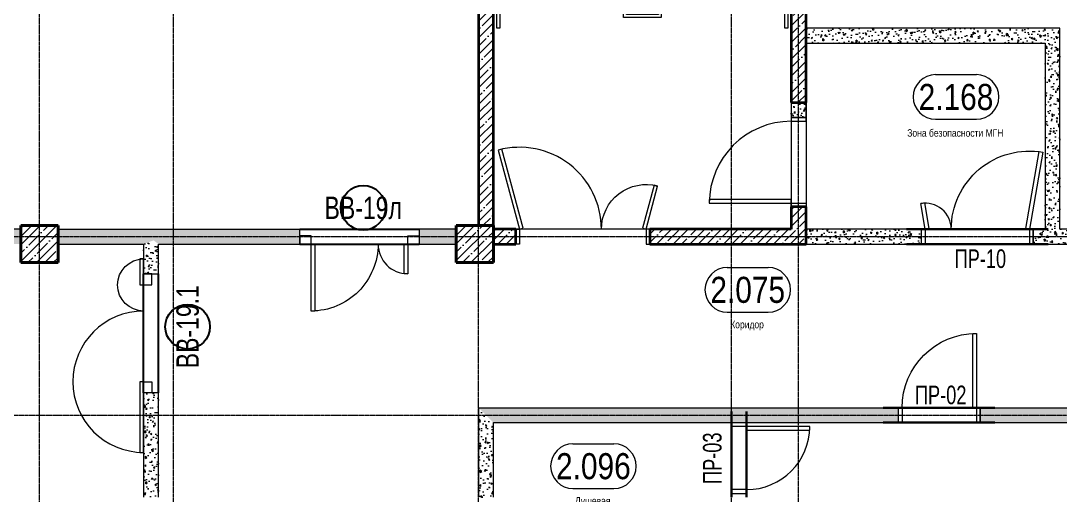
# Model space of a CAD drawing. Header units: millimetres. Extents: x -231292 to 573618, y -153144 to 564035.
# Drawn here: x 26933 to 40897, y 100655 to 107030 of the extents above; entities that cross this region are included whole.
import ezdxf
from ezdxf.enums import TextEntityAlignment as Align

# ---------------------------------------------------------------- set-up
doc = ezdxf.new("R2010")
doc.units = ezdxf.units.MM
doc.linetypes.add('CENTER2', pattern=[28.575, 19.05, -3.175, 3.175, -3.175])
doc.linetypes.add('HIDDEN2', pattern=[4.7625, 3.175, -1.5875])
doc.layers.get('0').update_dxf_attribs({"color": 250})
doc.layers.get('Defpoints').update_dxf_attribs({"color": 250})
for name, color, linetype, lineweight in [('A-Wall-Open', 250, 'Continuous', 5), ('АР_Area', 250, 'Continuous', 5), ('АР_Витраж марка', 250, 'Continuous', 9), ('АР_Двери', 250, 'Continuous', 9), ('АР_Двери_витраж', 250, 'Continuous', 9), ('АР_Колонны', 250, 'Continuous', 35), ('АР_Стены ЖБ', 250, 'Continuous', 35), ('АР_Стены ПЕНОблок', 250, 'Continuous', 20), ('АР_Ф_ЛК', 250, 'Continuous', 5), ('АР_Штриховка', 250, 'Continuous', 0), ('РД_Оси_100', 250, 'Continuous', 0), ('РД_проем_инж перемыч_фахверк', 250, 'Continuous', 18)]:
    doc.layers.add(name, color=color, linetype=linetype, lineweight=lineweight)
for name, color, linetype, lineweight, plot in [('АР_Делит', 250, 'Continuous', 0, False), ('РД_Проем', 250, 'Continuous', 0, False), ('РД_проем_инж перемыч_подсчет', 250, 'Continuous', 30, False)]:
    doc.layers.add(name, color=color, linetype=linetype, lineweight=lineweight, plot=plot)
doc.layers.add('РД_Витраж_вн', color=250, linetype='Continuous')
doc.layers.add('РД_Перемычка инж проемов', color=250, linetype='Continuous')
doc.styles.add('Arial0', font='arial.ttf')
doc.styles.add('Arial_09', font='ARIALN.TTF', dxfattribs={"width": 0.9})
doc.styles.add('style1', font='ARIALN.TTF')
doc.styles.add('ккк', font='isocpeur.ttf', dxfattribs={"width": 0.85, "oblique": 15})
pattern_1 = [(45, (8883.4, 13229.69), (-112.2532, 112.2532), []), (45, (8995.66, 13229.69), (-112.2532, 112.2532), [198.4375, -39.6875, 0, -39.6875])]

# ---------------------------------------------------------------- blocks, each defined once
blk = doc.blocks.new('СОШ_2200_АР_ОСИ_М100_28.05.24')
at = {"layer": 'РД_Оси_100', "linetype": 'CENTER2'}
for p, q in [((20100, -6155), (20100, 139938.679)), ((27600, -6155), (27600, 139938.679)), ((-5954.958, 90900), (119910, 90900)), ((-5954.958, 88500), (119910, 88500))]:
    blk.add_line(p, q, dxfattribs=at)
at = {"layer": 'РД_Оси_100', "color": 1, "linetype": 'CENTER2'}
blk.add_line((24200, -6155), (24200, 139938.679), dxfattribs=at)
at = {"layer": 'РД_Оси_100', "linetype": 'CENTER2'}
for points in [[(18300, -6196.31), (18300, 139538.679), (18450, 139938.679)], [(28500, -6155), (28500, 139938.679)]]:
    blk.add_lwpolyline(points, dxfattribs=at)
blk = doc.blocks.new('ЛК_4000х9400')
for points in [[(6500, 3915), (2300, 3915), (2300, 3955), (6800, 3955), (6800, 3915), (6500, 3915)], [(4129, 45), (2300, 45), (2300, 85), (4146, 85)], [(4601, 85), (6800, 85), (6800, 45), (4583, 45)]]:
    blk.add_lwpolyline(points)
at = {"layer": 'АР_Делит'}
blk.add_lwpolyline([(-400, 4000), (9000, 4000), (9000, 0), (-400, 0)], close=True, dxfattribs=at)
at = {"layer": 'АР_Ф_ЛК'}
for p, q in [((2600, 4000), (2600, 3955)), ((2600, 3915), (2600, 2255)), ((2900, 4000), (2900, 3955)), ((2900, 3915), (2900, 2255)), ((3200, 4000), (3200, 3955)), ((3200, 3915), (3200, 2255)), ((3500, 4000), (3500, 3955)), ((3500, 3915), (3500, 2255)), ((3800, 4000), (3800, 3955)), ((3800, 3915), (3800, 2255)), ((4100, 4000), (4100, 3955)), ((4100, 3915), (4100, 2255)), ((4400, 4000), (4400, 3955)), ((4400, 3915), (4400, 2255)), ((4700, 4000), (4700, 3955)), ((4700, 3915), (4700, 2255)), ((5000, 4000), (5000, 3955)), ((5000, 3915), (5000, 2255)), ((5300, 4000), (5300, 3955)), ((5300, 3915), (5300, 2255)), ((5600, 4000), (5600, 3955)), ((5600, 3915), (5600, 2255)), ((5900, 4000), (5900, 3955)), ((5900, 3915), (5900, 2255)), ((6200, 4000), (6200, 3955)), ((6200, 3915), (6200, 2255)), ((6500, 4000), (6500, 3955)), ((6500, 3915), (6500, 2255)), ((2600, 2215), (2600, 2190)), ((2600, 2150), (2600, 1850)), ((2900, 2215), (2900, 2190)), ((3200, 2215), (3200, 2190)), ((3500, 2215), (3500, 2190)), ((3800, 2215), (3800, 2190)), ((4100, 2215), (4100, 2190)), ((4400, 2215), (4400, 2190)), ((4700, 2215), (4700, 2190)), ((5000, 2215), (5000, 2190)), ((5300, 2215), (5300, 2190)), ((5600, 2215), (5600, 2190)), ((5900, 2215), (5900, 2190)), ((6200, 2215), (6200, 2190)), ((6500, 2215), (6500, 2190)), ((6500, 2150), (6500, 1850)), ((2600, 1810), (2600, 1785)), ((2600, 1745), (2600, 85)), ((2900, 1810), (2900, 1785)), ((2900, 1745), (2900, 85)), ((3200, 1810), (3200, 1785)), ((3200, 1745), (3200, 85)), ((3500, 1810), (3500, 1785)), ((3500, 1745), (3500, 85)), ((3800, 1810), (3800, 1785)), ((3800, 1745), (3800, 85)), ((4100, 1810), (4100, 1785)), ((4100, 1745), (4100, 85)), ((4400, 1810), (4400, 1785)), ((4400, 1745), (4400, 661)), ((4700, 1810), (4700, 1785)), ((4700, 1745), (4700, 1341)), ((5600, 1810), (5600, 1785)), ((5600, 1745), (5600, 85)), ((5900, 1810), (5900, 1785)), ((5900, 1745), (5900, 85)), ((6200, 1810), (6200, 1785)), ((6200, 1745), (6200, 85)), ((6500, 1810), (6500, 1785)), ((6500, 1745), (6500, 85)), ((5300, 1671), (5300, 85)), ((5000, 912), (5000, 85)), ((4700, 309), (4700, 85)), ((2600, 45), (2600, 0)), ((2900, 45), (2900, 0)), ((3200, 45), (3200, 0)), ((3500, 45), (3500, 0)), ((3800, 45), (3800, 0)), ((4100, 45), (4100, 0)), ((4700, 45), (4700, 0)), ((5000, 45), (5000, 0)), ((5300, 45), (5300, 0)), ((5600, 45), (5600, 0)), ((5900, 45), (5900, 0)), ((6200, 45), (6200, 0)), ((6500, 45), (6500, 0))]:
    blk.add_line(p, q, dxfattribs=at)
for points in [[(6500, 3085, 0, 150, 0), (6034, 3085, 0, 0, 0), (2600, 3085, 0, 0, 0)], [(2600, 915, 0, 150, 0), (3066, 915, 0, 0, 0), (4400, 915, 0, 0, 0)], [(5122, 915, 0, 150, 0), (5588, 915, 0, 0, 0), (6500, 915, 0, 0, 0)]]:
    blk.add_lwpolyline(points, format="xyseb", dxfattribs=at)
for points in [[(4878, 1745), (2445, 1745), (2445, 2255), (6655, 2255), (6655, 1745), (5333, 1745)], [(4896, 1785), (2485, 1785), (2485, 2215), (6615, 2215), (6615, 1785), (5350, 1785)], [(4907, 1810), (2510, 1810), (2510, 2190), (6590, 2190), (6590, 1810), (5361, 1810)]]:
    blk.add_lwpolyline(points, dxfattribs=at)
for points in [[(2550, 2150), (6550, 2150), (6550, 1850), (2550, 1850)], [(2600, 2150), (6500, 2150), (6500, 1850), (2600, 1850)]]:
    blk.add_lwpolyline(points, close=True, dxfattribs=at)
at = {"layer": 'АР_Ф_ЛК', "lineweight": 0}
for points in [[(4924, 1850), (4567, 1039), (4659, 862), (4373, 988), (4466, 811), (4109, 0)], [(5379, 1850), (5022, 1039), (5114, 862), (4828, 988), (4921, 811), (4564, 0)]]:
    blk.add_lwpolyline(points, dxfattribs=at)
blk = doc.blocks.new('MOK-МаркаПом_овал_ареал')
for p, q in [((-2.75, 3), (2.75, 3)), ((-2.75, -3), (2.75, -3))]:
    blk.add_line(p, q)
for centre, radius, start, end in [((-2.75, 0), 3, 90, 270), ((2.75, 0), 3, 270, 90), ((-3.75, 0), 3.5, 0, 0.001)]:
    blk.add_arc(centre, radius, start, end)
at = {"color": 0, "style": 'style1'}
blk.add_attdef('АР-ПОМЕЩЕНИЕ:НОМЕР', text='', height=3.5, dxfattribs=at).set_placement((0, 0), align=Align.MIDDLE)
at = {"layer": 'Defpoints', "color": 2, "style": 'style1'}
blk.add_attdef('АР-ПОМЕЩЕНИЕ:НАИМЕНОВАНИЕ', text='', height=1, dxfattribs=at).set_placement((-0.09, -4.81), align=Align.MIDDLE)
blk = doc.blocks.new('МаркаВитража1')
at = {"layer": 'Defpoints'}
blk.add_circle((0, 0), 3, dxfattribs=at)
at = {"color": 0, "linetype": 'ByBlock', "lineweight": -2, "style": 'Arial_09', "width": 0.9}
blk.add_attdef('АР-ОКНО:НАИМЕНОВАНИЕ', text='', height=3, dxfattribs=at).set_placement((0, 0), align=Align.MIDDLE)
blk = doc.blocks.new('MOK-МаркаПеремычки')
at = {"color": 0, "style": 'ккк', "oblique": 15, "width": 0.85}
blk.add_attdef('АР-ПРОЕМ:ПЕРЕМЫЧКА', text='', height=2.5, dxfattribs=at).set_placement((0, 0), align=Align.MIDDLE)

msp = doc.modelspace()

# ---------------------------------------------------------------- hatches: boundary and pattern name
at = {"layer": 'АР_Штриховка', "linetype": 'Continuous', "lineweight": 5}
h = msp.add_hatch(dxfattribs=at)
h.set_pattern_fill('ANSI35', color=256, scale=25, angle=-360, style=0)
h.set_pattern_definition([(45, (8883.4, 13229.69), (-112.2532, 112.2532), []), (45, (8995.66, 13229.69), (-112.2532, 112.2532), [198.4375, -39.6875, 0, -39.6875])])
h.paths.add_polyline_path([(37483.403, 113829.686), (37283.403, 113629.686), (37283.403, 105929.686), (37483.403, 105929.686)], flags=0)
h.paths.add_polyline_path([(37483.403, 104529.686), (37283.403, 104529.686), (37283.403, 104229.686), (37483.403, 104029.686)], flags=0)
h = msp.add_hatch(dxfattribs=at)
h.set_pattern_fill('ANSI35', color=256, scale=25, style=0)
h.set_pattern_definition([(45, (8883.4, 13229.69), (-112.2532, 112.2532), []), (45, (8995.66, 13229.69), (-112.2532, 112.2532), [198.4375, -39.6875, 0, -39.6875])])
h.paths.add_polyline_path([(33083.403, 104279.686), (33283.403, 104279.686), (33283.403, 113329.686), (33083.403, 113329.686)], flags=0)
at = {"layer": 'АР_Штриховка', "linetype": 'Continuous', "lineweight": 0}
h = msp.add_hatch(dxfattribs=at)
h.set_pattern_fill('AR-CONC', color=256, angle=45, style=0)
h.set_pattern_definition([(95, (8883.4, 13229.69), (140.09465, 117.55338), [19.05, -209.55]), (40, (8883.4, 13229.69), (-160.01845, 110.17673), [15.24, -167.6406]), (145.45144, (8895.08, 13239.48), (-19.9238, 227.7301), [16.19, -178.09024]), (91.1842, (8847.48, 13265.6), (221.41024, 161.9534), [28.575, -314.325]), (141.63556, (8865.93, 13279.1), (-7.0866, 342.82676), [24.285, -267.1356]), (36.18415, (8847.48, 13265.6), (-7.0866, 342.8268), [22.86, -251.4597]), (66, (8874.42, 13274.59), (179.51998, 34.89515), [19.05, -209.55]), (11, (8874.42, 13274.59), (-86.53993, 173.9412), [15.24, -167.64]), (116.45145, (8889.38, 13277.5), (92.98005, 208.83634), [16.19, -178.08994]), (82.5, (8883.4, 13229.686), (-57.60547, 61.973414), [0, -165.608, 0, -170.18, 0, -168.275]), (52.5, (8883.4, 13229.69), (-23.58973, 118.087), [0, -97.028, 0, -161.798, 0, -64.135]), (12.5, (8843.35, 13189.634), (99.927863, 91.826196), [0, -63.5, 0, -198.12, 0, -262.89]), (2.5, (8825.39, 13171.67), (86.7639, 122.7224), [0, -82.55, 0, -131.572, 0, -186.69])])
h.paths.add_polyline_path([(40693.533, 106729.686), (40893.533, 106929.686), (37483.403, 106929.686), (37483.403, 106729.686)], flags=0)
h = msp.add_hatch(dxfattribs=at)
h.set_pattern_fill('AR-CONC', color=256, angle=45, style=0)
h.set_pattern_definition([(95, (8883.4, 13229.69), (140.09465, 117.55338), [19.05, -209.55]), (40, (8883.4, 13229.69), (-160.01845, 110.17673), [15.24, -167.6406]), (145.45144, (8895.08, 13239.48), (-19.9238, 227.7301), [16.19, -178.09024]), (91.1842, (8847.48, 13265.6), (221.41024, 161.9534), [28.575, -314.325]), (141.63556, (8865.93, 13279.1), (-7.0866, 342.82676), [24.285, -267.1356]), (36.18415, (8847.48, 13265.6), (-7.0866, 342.8268), [22.86, -251.4597]), (66, (8874.42, 13274.59), (179.51998, 34.89515), [19.05, -209.55]), (11, (8874.42, 13274.59), (-86.53993, 173.9412), [15.24, -167.64]), (116.45145, (8889.38, 13277.5), (92.98005, 208.83634), [16.19, -178.08994]), (82.5, (8883.4, 13229.686), (-57.60547, 61.973414), [0, -165.608, 0, -170.18, 0, -168.275]), (52.5, (8883.4, 13229.69), (-23.58973, 118.087), [0, -97.028, 0, -161.798, 0, -64.135]), (12.5, (8843.35, 13189.634), (99.927863, 91.826196), [0, -63.5, 0, -198.12, 0, -262.89]), (2.5, (8825.39, 13171.67), (86.7639, 122.7224), [0, -82.55, 0, -131.572, 0, -186.69])])
h.paths.add_polyline_path([(40693.533, 104229.686), (40826.866, 104179.686), (40893.533, 104229.686), (40893.533, 106929.686), (40693.533, 106729.686)], flags=0)
h = msp.add_hatch(dxfattribs=at)
h.set_pattern_fill('AR-CONC', color=256, angle=45, style=0)
h.set_pattern_definition([(95, (8883.4, 13229.69), (140.09465, 117.55338), [19.05, -209.55]), (40, (8883.4, 13229.69), (-160.01845, 110.17673), [15.24, -167.6406]), (145.45144, (8895.08, 13239.48), (-19.9238, 227.7301), [16.19, -178.09024]), (91.1842, (8847.48, 13265.6), (221.41024, 161.9534), [28.575, -314.325]), (141.63556, (8865.93, 13279.1), (-7.0866, 342.82676), [24.285, -267.1356]), (36.18415, (8847.48, 13265.6), (-7.0866, 342.8268), [22.86, -251.4597]), (66, (8874.42, 13274.59), (179.51998, 34.89515), [19.05, -209.55]), (11, (8874.42, 13274.59), (-86.53993, 173.9412), [15.24, -167.64]), (116.45145, (8889.38, 13277.5), (92.98005, 208.83634), [16.19, -178.08994]), (82.5, (8883.4, 13229.686), (-57.60547, 61.973414), [0, -165.608, 0, -170.18, 0, -168.275]), (52.5, (8883.4, 13229.69), (-23.58973, 118.087), [0, -97.028, 0, -161.798, 0, -64.135]), (12.5, (8843.35, 13189.634), (99.927863, 91.826196), [0, -63.5, 0, -198.12, 0, -262.89]), (2.5, (8825.39, 13171.67), (86.7639, 122.7224), [0, -82.55, 0, -131.572, 0, -186.69])])
h.paths.add_polyline_path([(37283.403, 105729.686), (37483.403, 105729.686), (37483.403, 105929.686), (37283.403, 105929.686)], flags=0)
h = msp.add_hatch(dxfattribs=at)
h.set_pattern_fill('AR-CONC', color=256, angle=-315, style=0)
h.set_pattern_definition([(95, (8883.4, 13229.69), (140.09465, 117.55338), [19.05, -209.55]), (40, (8883.4, 13229.69), (-160.01845, 110.17673), [15.24, -167.6406]), (145.45144, (8895.08, 13239.48), (-19.9238, 227.7301), [16.19, -178.09024]), (91.1842, (8847.48, 13265.6), (221.41024, 161.9534), [28.575, -314.325]), (141.63556, (8865.93, 13279.1), (-7.0866, 342.8268), [24.285, -267.1356]), (36.18415, (8847.48, 13265.6), (-7.0866, 342.8268), [22.86, -251.4597]), (66, (8874.42, 13274.59), (179.51998, 34.89515), [19.05, -209.55]), (11, (8874.42, 13274.59), (-86.53993, 173.9412), [15.24, -167.64]), (116.45145, (8889.38, 13277.5), (92.98005, 208.83634), [16.19, -178.08994]), (82.5, (8883.4, 13229.686), (-57.60547, 61.973414), [0, -165.608, 0, -170.18, 0, -168.275]), (52.5, (8883.4, 13229.69), (-23.58973, 118.087), [0, -97.028, 0, -161.798, 0, -64.135]), (12.5, (8843.35, 13189.634), (99.927863, 91.826196), [0, -63.5, 0, -198.12, 0, -262.89]), (2.5, (8825.39, 13171.67), (86.7639, 122.7224), [0, -82.55, 0, -131.572, 0, -186.69])])
h.paths.add_polyline_path([(21733.406, 104229.686), (21733.406, 104029.686), (26933.403, 104029.686), (26933.403, 104229.686)], flags=0)
at = {"layer": 'АР_Штриховка', "linetype": 'Continuous', "lineweight": 5}
h = msp.add_hatch(dxfattribs=at)
h.set_pattern_fill('ANSI35', color=256, scale=25, style=0)
h.set_pattern_definition(pattern_1)
h.paths.add_polyline_path([(26933.403, 103779.686), (27433.403, 103779.686), (27433.403, 104279.686), (26933.403, 104279.686)], flags=0)
at = {"layer": 'АР_Штриховка', "linetype": 'Continuous', "lineweight": 0}
h = msp.add_hatch(dxfattribs=at)
h.set_pattern_fill('AR-CONC', color=256, angle=-315, style=0)
h.set_pattern_definition([(95, (8883.4, 13229.69), (140.09465, 117.55338), [19.05, -209.55]), (40, (8883.4, 13229.69), (-160.01845, 110.17673), [15.24, -167.6406]), (145.45144, (8895.08, 13239.48), (-19.9238, 227.7301), [16.19, -178.09024]), (91.1842, (8847.48, 13265.6), (221.41024, 161.9534), [28.575, -314.325]), (141.63556, (8865.93, 13279.1), (-7.0866, 342.8268), [24.285, -267.1356]), (36.18415, (8847.48, 13265.6), (-7.0866, 342.8268), [22.86, -251.4597]), (66, (8874.42, 13274.59), (179.51998, 34.89515), [19.05, -209.55]), (11, (8874.42, 13274.59), (-86.53993, 173.9412), [15.24, -167.64]), (116.45144, (8889.38, 13277.5), (92.98005, 208.83634), [16.19, -178.08994]), (82.5, (8883.4, 13229.686), (-57.60547, 61.973414), [0, -165.608, 0, -170.18, 0, -168.275]), (52.5, (8883.4, 13229.69), (-23.58973, 118.087), [0, -97.028, 0, -161.798, 0, -64.135]), (12.5, (8843.35, 13189.634), (99.927863, 91.826196), [0, -63.5, 0, -198.12, 0, -262.89]), (2.5, (8825.39, 13171.67), (86.7639, 122.7224), [0, -82.55, 0, -131.572, 0, -186.69])])
h.paths.add_polyline_path([(27433.406, 104229.686), (27433.406, 104029.686), (28583.403, 104029.686), (28716.736, 104079.686), (28783.403, 104229.686)], flags=0)
h.paths.add_polyline_path([(28783.403, 104229.686), (28716.736, 104079.686), (28783.403, 104029.686), (30683.403, 104029.686), (30683.403, 104229.686)], flags=0)
h.paths.add_polyline_path([(32283.403, 104229.686), (32283.403, 104029.686), (32783.403, 104029.686), (32783.403, 104229.686)], flags=0)
at = {"layer": 'АР_Штриховка', "linetype": 'Continuous', "lineweight": 5}
h = msp.add_hatch(dxfattribs=at)
h.set_pattern_fill('ANSI35', color=256, scale=25, style=0)
h.set_pattern_definition(pattern_1)
h.paths.add_polyline_path([(32783.403, 103779.686), (33283.403, 103779.686), (33283.403, 104279.686), (32783.403, 104279.686)], flags=0)
h = msp.add_hatch(dxfattribs=at)
h.set_pattern_fill('ANSI35', color=256, scale=25, angle=-360, style=0)
h.set_pattern_definition([(45, (8883.4, 13229.69), (-112.2532, 112.2532), []), (45, (8995.66, 13229.69), (-112.2532, 112.2532), [198.4375, -39.6875, 0, -39.6875])])
h.paths.add_polyline_path([(37483.403, 104029.686), (37283.403, 104229.686), (35383.403, 104229.686), (35383.403, 104029.686)], flags=0)
h.paths.add_polyline_path([(33583.403, 104029.686), (33583.403, 104229.686), (33283.403, 104229.686), (33283.403, 104029.686)], flags=0)
at = {"layer": 'АР_Штриховка', "linetype": 'Continuous', "lineweight": 0}
h = msp.add_hatch(dxfattribs=at)
h.set_pattern_fill('AR-CONC', color=256, angle=45, style=0)
h.set_pattern_definition([(95, (8883.4, 13229.69), (140.09465, 117.55338), [19.05, -209.55]), (40, (8883.4, 13229.69), (-160.01845, 110.17673), [15.24, -167.6406]), (145.45144, (8895.08, 13239.48), (-19.9238, 227.7301), [16.19, -178.09024]), (91.1842, (8847.48, 13265.6), (221.41024, 161.9534), [28.575, -314.325]), (141.63556, (8865.93, 13279.1), (-7.0866, 342.82676), [24.285, -267.1356]), (36.18415, (8847.48, 13265.6), (-7.0866, 342.8268), [22.86, -251.4597]), (66, (8874.42, 13274.59), (179.51998, 34.89515), [19.05, -209.55]), (11, (8874.42, 13274.59), (-86.53993, 173.9412), [15.24, -167.64]), (116.45144, (8889.38, 13277.5), (92.98005, 208.83634), [16.19, -178.08994]), (82.5, (8883.4, 13229.686), (-57.60547, 61.973414), [0, -165.608, 0, -170.18, 0, -168.275]), (52.5, (8883.4, 13229.69), (-23.58973, 118.087), [0, -97.028, 0, -161.798, 0, -64.135]), (12.5, (8843.35, 13189.634), (99.927863, 91.826196), [0, -63.5, 0, -198.12, 0, -262.89]), (2.5, (8825.39, 13171.67), (86.7639, 122.7224), [0, -82.55, 0, -131.572, 0, -186.69])])
h.paths.add_polyline_path([(37483.403, 104229.686), (37483.403, 104029.686), (39033.403, 104029.686), (39033.403, 104229.686)], flags=0)
h.paths.add_polyline_path([(40533.403, 104229.686), (40533.403, 104029.686), (40893.533, 104029.686), (40826.866, 104179.686), (40693.533, 104229.686)], flags=0)
h.paths.add_polyline_path([(40893.533, 104229.686), (40826.866, 104179.686), (40893.533, 104029.686), (41133.403, 104029.686), (41133.403, 104229.686)], flags=0)
h = msp.add_hatch(dxfattribs=at)
h.set_pattern_fill('AR-CONC', color=256, angle=45, style=0)
h.set_pattern_definition([(95, (8883.4, 13229.69), (140.09465, 117.55338), [19.05, -209.55]), (40, (8883.4, 13229.69), (-160.01845, 110.17673), [15.24, -167.6406]), (145.45144, (8895.08, 13239.48), (-19.9238, 227.7301), [16.19, -178.09024]), (91.1842, (8847.48, 13265.6), (221.41024, 161.9534), [28.575, -314.325]), (141.63556, (8865.93, 13279.1), (-7.0866, 342.8268), [24.285, -267.1356]), (36.18415, (8847.48, 13265.6), (-7.0866, 342.8268), [22.86, -251.4597]), (66, (8874.42, 13274.59), (179.51998, 34.89515), [19.05, -209.55]), (11, (8874.42, 13274.59), (-86.53993, 173.9412), [15.24, -167.64]), (116.45145, (8889.38, 13277.5), (92.98005, 208.83634), [16.19, -178.08994]), (82.5, (8883.4, 13229.686), (-57.60547, 61.973414), [0, -165.608, 0, -170.18, 0, -168.275]), (52.5, (8883.4, 13229.69), (-23.58973, 118.087), [0, -97.028, 0, -161.798, 0, -64.135]), (12.5, (8843.35, 13189.634), (99.927863, 91.826196), [0, -63.5, 0, -198.12, 0, -262.89]), (2.5, (8825.39, 13171.67), (86.7639, 122.7224), [0, -82.55, 0, -131.572, 0, -186.69])])
h.paths.add_polyline_path([(28583.403, 100629.686), (28783.403, 100629.686), (28783.403, 102029.686), (28583.403, 102029.686)], flags=0)
h.paths.add_polyline_path([(28583.403, 103629.686), (28783.403, 103629.686), (28783.403, 104029.686), (28716.736, 104079.686), (28583.403, 104029.686)], flags=0)
h = msp.add_hatch(dxfattribs=at)
h.set_pattern_fill('AR-CONC', color=256, angle=45, style=0)
h.set_pattern_definition([(95, (8883.4, 13229.69), (140.09465, 117.55338), [19.05, -209.55]), (40, (8883.4, 13229.69), (-160.01845, 110.17673), [15.24, -167.6406]), (145.45144, (8895.08, 13239.48), (-19.9238, 227.7301), [16.19, -178.09024]), (91.1842, (8847.48, 13265.6), (221.41024, 161.9534), [28.575, -314.325]), (141.63556, (8865.93, 13279.1), (-7.0866, 342.82676), [24.285, -267.1356]), (36.18415, (8847.48, 13265.6), (-7.0866, 342.8268), [22.86, -251.4597]), (66, (8874.42, 13274.59), (179.51998, 34.89515), [19.05, -209.55]), (11, (8874.42, 13274.59), (-86.53993, 173.9412), [15.24, -167.64]), (116.45144, (8889.38, 13277.5), (92.98005, 208.83634), [16.19, -178.08994]), (82.5, (8883.4, 13229.686), (-57.60547, 61.973414), [0, -165.608, 0, -170.18, 0, -168.275]), (52.5, (8883.4, 13229.69), (-23.58973, 118.087), [0, -97.028, 0, -161.798, 0, -64.135]), (12.5, (8843.35, 13189.634), (99.927863, 91.826196), [0, -63.5, 0, -198.12, 0, -262.89]), (2.5, (8825.39, 13171.67), (86.7639, 122.72239), [0, -82.55, 0, -131.572, 0, -186.69])])
h.paths.add_polyline_path([(33083.403, 101829.686), (33283.403, 101629.686), (36683.403, 101629.686), (36683.403, 101829.686)], flags=0)
h.paths.add_polyline_path([(36683.403, 101829.686), (36683.403, 101629.686), (38723.403, 101629.686), (38723.403, 101829.686)], flags=0)
h.paths.add_polyline_path([(39823.403, 101829.686), (39823.403, 101629.686), (42233.403, 101629.686), (42233.403, 101829.686)], flags=0)
h.paths.add_polyline_path([(49933.403, 101829.686), (49933.403, 101629.686), (54383.403, 101629.686), (54383.403, 101829.686)], flags=0)
h.paths.add_polyline_path([(45433.403, 101829.686), (45433.403, 101629.686), (45693.403, 101629.686), (45693.403, 101829.686)], flags=0)
h.paths.add_polyline_path([(46793.403, 101829.686), (46793.403, 101629.686), (48233.403, 101629.686), (48233.403, 101829.686)], flags=0)
h.paths.add_polyline_path([(48233.403, 101829.686), (48233.403, 101629.686), (48783.403, 101629.686), (48783.403, 101829.686)], flags=0)
h.paths.add_polyline_path([(49883.403, 101829.686), (49883.403, 101629.686), (49933.403, 101629.686), (49933.403, 101829.686)], flags=0)
h.paths.add_polyline_path([(42233.403, 101829.686), (42233.403, 101629.686), (42733.406, 101629.686), (42733.406, 101829.686)], flags=0)
h.paths.add_polyline_path([(42733.406, 101829.686), (42733.406, 101629.686), (44133.403, 101629.686), (44133.403, 101829.686)], flags=0)
h.paths.add_polyline_path([(45233.403, 101829.686), (45233.403, 101629.686), (45433.403, 101629.686), (45433.403, 101829.686)], flags=0)
h = msp.add_hatch(dxfattribs=at)
h.set_pattern_fill('AR-CONC', color=256, angle=45, style=0)
h.set_pattern_definition([(95, (8883.4, 13229.69), (140.09465, 117.55338), [19.05, -209.55]), (40, (8883.4, 13229.69), (-160.01845, 110.17673), [15.24, -167.6406]), (145.45144, (8895.08, 13239.48), (-19.9238, 227.7301), [16.19, -178.09024]), (91.1842, (8847.48, 13265.6), (221.41024, 161.9534), [28.575, -314.325]), (141.63556, (8865.93, 13279.1), (-7.0866, 342.8268), [24.285, -267.1356]), (36.18415, (8847.48, 13265.6), (-7.0866, 342.8268), [22.86, -251.4597]), (66, (8874.42, 13274.59), (179.51998, 34.89515), [19.05, -209.55]), (11, (8874.42, 13274.59), (-86.53993, 173.9412), [15.24, -167.64]), (116.45145, (8889.38, 13277.5), (92.98005, 208.83634), [16.19, -178.08994]), (82.5, (8883.4, 13229.686), (-57.60547, 61.973414), [0, -165.608, 0, -170.18, 0, -168.275]), (52.5, (8883.4, 13229.69), (-23.58973, 118.087), [0, -97.028, 0, -161.798, 0, -64.135]), (12.5, (8843.35, 13189.634), (99.927863, 91.826196), [0, -63.5, 0, -198.12, 0, -262.89]), (2.5, (8825.39, 13171.67), (86.7639, 122.7224), [0, -82.55, 0, -131.572, 0, -186.69])])
h.paths.add_polyline_path([(33083.403, 100629.686), (33283.403, 100629.686), (33283.403, 101629.686), (33083.403, 101829.686)], flags=0)

# ---------------------------------------------------------------- linework, layer by layer
at = {"layer": 'A-Wall-Open', "linetype": 'Continuous', "lineweight": 5}
for p, q in [((37283.403, 105929.686), (37283.403, 104529.686)), ((37483.403, 105929.686), (37483.403, 104529.686))]:
    msp.add_line(p, q, dxfattribs=at)
at = {"layer": 'АР_Двери', "linetype": 'Continuous', "lineweight": 9}
for points in [[(37483.403, 105679.686), (37483.403, 105729.686), (37283.403, 105729.686), (37283.403, 105679.686)], [(33633.403, 104229.686), (33681.699, 104242.627), (33396.998, 105305.145), (33348.702, 105292.204)], [(40483.403, 104229.686), (40434.162, 104238.369), (40616.493, 105272.417), (40665.733, 105263.734)], [(35488.694, 104809.242), (35440.398, 104822.183), (35285.106, 104242.627), (35333.403, 104229.686)], [(37283.403, 104579.686), (37283.403, 104629.686), (36183.403, 104629.686), (36183.403, 104579.686)], [(37483.403, 104579.686), (37483.403, 104529.686), (37283.403, 104529.686), (37283.403, 104579.686)], [(39022.626, 104574.369), (39071.866, 104583.051), (39132.643, 104238.369), (39083.403, 104229.686)], [(33633.403, 104029.686), (33583.403, 104029.686), (33583.403, 104229.686), (33633.403, 104229.686)], [(35333.403, 104029.686), (35383.403, 104029.686), (35383.403, 104229.686), (35333.403, 104229.686)], [(39083.403, 104029.686), (39033.403, 104029.686), (39033.403, 104229.686), (39083.403, 104229.686)], [(40483.403, 104029.686), (40533.403, 104029.686), (40533.403, 104229.686), (40483.403, 104229.686)], [(39773.403, 101829.686), (39723.403, 101829.686), (39723.403, 102829.686), (39773.403, 102829.686)], [(38773.403, 101629.686), (38723.403, 101629.686), (38723.403, 101829.686), (38773.403, 101829.686)], [(39773.403, 101629.686), (39823.403, 101629.686), (39823.403, 101829.686), (39773.403, 101829.686)], [(36483.403, 101579.686), (36483.403, 101629.686), (36683.403, 101629.686), (36683.403, 101579.686)], [(36683.403, 101579.686), (36683.403, 101529.686), (37533.403, 101529.686), (37533.403, 101579.686)], [(36483.403, 100729.686), (36483.403, 100679.686), (36683.403, 100679.686), (36683.403, 100729.686)]]:
    msp.add_lwpolyline(points, close=True, dxfattribs=at)
for centre, radius, start, end in [((37283.403, 104579.686), 1100, 90, 180), ((33633.403, 104229.686), 1100, 0.0000013, 105.0000013), ((39083.403, 104229.686), 350, 0, 100), ((36683.403, 101579.686), 850, 270, 0)]:
    msp.add_arc(centre, radius, start, end, dxfattribs=at)
at = {"layer": 'АР_Двери', "linetype": 'Continuous', "lineweight": 9, "extrusion": (0, 0, -1)}
for centre, radius, start, end in [((-40483.403, 104229.686), 1050, 0, 100), ((-35333.403, 104229.686), 600, 359.9999987, 104.9999987), ((-39773.403, 101829.686), 1000, 0, 90)]:
    msp.add_arc(centre, radius, start, end, dxfattribs=at)
at = {"layer": 'АР_Двери_витраж', "linetype": 'Continuous', "lineweight": 9}
for points in [[(30833.403, 104139.686), (30683.403, 104139.686), (30683.403, 104029.686), (30833.403, 104029.686)], [(32133.403, 104139.686), (32283.403, 104139.686), (32283.403, 104029.686), (32133.403, 104029.686)], [(30833.403, 104029.686), (30883.403, 104029.686), (30883.403, 103129.686), (30833.403, 103129.686)], [(32133.403, 103629.686), (32083.403, 103629.686), (32083.403, 104029.686), (32133.403, 104029.686)], [(28583.403, 103829.686), (28533.403, 103829.686), (28533.403, 103479.686), (28583.403, 103479.686)], [(28693.403, 103479.686), (28693.403, 103629.686), (28583.403, 103629.686), (28583.403, 103479.686)], [(28583.403, 102179.686), (28533.403, 102179.686), (28533.403, 101229.686), (28583.403, 101229.686)], [(28693.403, 102179.686), (28693.403, 102029.686), (28583.403, 102029.686), (28583.403, 102179.686)]]:
    msp.add_lwpolyline(points, close=True, dxfattribs=at)
at = {"layer": 'АР_Двери_витраж', "linetype": 'Continuous', "lineweight": 9, "extrusion": (0, 0, -1)}
for centre, radius, start, end in [((-30833.403, 104029.686), 900, 180.0000011, 270.0000011), ((-28583.403, 103479.686), 350, 270, 90)]:
    msp.add_arc(centre, radius, start, end, dxfattribs=at)
at = {"layer": 'АР_Двери_витраж', "linetype": 'Continuous', "lineweight": 9}
for centre, radius, start, end in [((32133.403, 104029.686), 400, 179.9999989, 269.9999989), ((28583.403, 102179.686), 950, 90, 270)]:
    msp.add_arc(centre, radius, start, end, dxfattribs=at)
at = {"layer": 'АР_Колонны', "linetype": 'HIDDEN2', "lineweight": 25}
for p, q in [((26933.403, 104279.686), (27433.403, 104279.686)), ((26933.403, 103779.686), (26933.403, 104279.686)), ((27433.403, 104279.686), (27433.403, 103779.686)), ((32783.403, 104279.686), (33283.403, 104279.686)), ((32783.403, 103779.686), (32783.403, 104279.686)), ((33283.403, 104279.686), (33283.403, 103779.686)), ((27433.403, 103779.686), (26933.403, 103779.686)), ((33283.403, 103779.686), (32783.403, 103779.686))]:
    msp.add_line(p, q, dxfattribs=at)
at = {"layer": 'АР_Колонны', "linetype": 'Continuous', "lineweight": 35}
for p, q in [((26933.403, 104279.686), (27433.403, 104279.686)), ((26933.403, 103779.686), (26933.403, 104279.686)), ((27433.403, 103779.686), (27433.403, 104279.686)), ((32783.403, 104279.686), (33283.403, 104279.686)), ((32783.403, 103779.686), (32783.403, 104279.686)), ((33283.403, 103779.686), (33283.403, 104279.686)), ((26933.403, 103779.686), (27433.403, 103779.686)), ((32783.403, 103779.686), (33283.403, 103779.686))]:
    msp.add_line(p, q, dxfattribs=at)
at = {"layer": 'АР_Стены ЖБ', "linetype": 'Continuous', "lineweight": 35}
for p, q in [((37483.403, 105929.686), (37483.403, 113829.686)), ((37283.403, 113629.686), (37283.403, 105929.686)), ((33083.403, 113329.686), (33083.403, 104279.686)), ((33283.403, 104279.686), (33283.403, 113329.686)), ((37283.403, 105929.686), (37483.403, 105929.686)), ((37483.403, 104529.686), (37283.403, 104529.686)), ((37283.403, 104529.686), (37283.403, 104229.686)), ((37483.403, 104029.686), (37483.403, 104529.686)), ((33083.403, 104279.686), (33283.403, 104279.686)), ((33583.403, 104229.686), (33283.403, 104229.686)), ((33283.403, 104229.686), (33283.403, 104029.686)), ((33583.403, 104029.686), (33583.403, 104229.686)), ((37283.403, 104229.686), (35383.403, 104229.686)), ((35383.403, 104229.686), (35383.403, 104029.686)), ((33283.403, 104029.686), (33583.403, 104029.686)), ((35383.403, 104029.686), (37483.403, 104029.686))]:
    msp.add_line(p, q, dxfattribs=at)
at = {"layer": 'АР_Стены ЖБ', "linetype": 'Continuous', "lineweight": 40}
for p, q in [((27433.403, 104279.686), (26933.403, 104279.686)), ((26933.403, 104279.686), (26933.403, 103779.686)), ((27433.403, 103779.686), (27433.403, 104279.686)), ((33283.403, 104279.686), (32783.403, 104279.686)), ((32783.403, 104279.686), (32783.403, 103779.686)), ((33283.403, 103779.686), (33283.403, 104279.686)), ((26933.403, 103779.686), (27433.403, 103779.686)), ((32783.403, 103779.686), (33283.403, 103779.686))]:
    msp.add_line(p, q, dxfattribs=at)
at = {"layer": 'АР_Стены ПЕНОблок', "linetype": 'Continuous', "lineweight": 20}
for p, q in [((40893.533, 106929.686), (37483.403, 106929.686)), ((37483.403, 106929.686), (37483.403, 106729.686)), ((40893.533, 104229.686), (40893.533, 106929.686)), ((37483.403, 106729.686), (40693.533, 106729.686)), ((40693.533, 106729.686), (40693.533, 104229.686)), ((37483.403, 105929.686), (37283.403, 105929.686)), ((37283.403, 105929.686), (37283.403, 105729.686)), ((37483.403, 105729.686), (37483.403, 105929.686)), ((37283.403, 105729.686), (37483.403, 105729.686)), ((26933.403, 104229.686), (21733.406, 104229.686)), ((26933.403, 104029.686), (26933.403, 104229.686)), ((27433.406, 104229.686), (30683.403, 104229.686)), ((27433.406, 104229.686), (27433.406, 104029.686)), ((30683.403, 104029.686), (30683.403, 104229.686)), ((32283.403, 104229.686), (32283.403, 104029.686)), ((32783.403, 104229.686), (32283.403, 104229.686)), ((32783.403, 104029.686), (32783.403, 104229.686)), ((37483.403, 104229.686), (37483.403, 104029.686)), ((39033.403, 104229.686), (37483.403, 104229.686)), ((39033.403, 104029.686), (39033.403, 104229.686)), ((40533.403, 104229.686), (40533.403, 104029.686)), ((40693.533, 104229.686), (40533.403, 104229.686)), ((41133.403, 104229.686), (40893.533, 104229.686)), ((27433.406, 104029.686), (28583.403, 104029.686)), ((28583.403, 104029.686), (28583.403, 103629.686)), ((28783.403, 103629.686), (28783.403, 104029.686)), ((28783.403, 104029.686), (30683.403, 104029.686)), ((32283.403, 104029.686), (32783.403, 104029.686)), ((37483.403, 104029.686), (39033.403, 104029.686)), ((40533.403, 104029.686), (41133.403, 104029.686)), ((28583.403, 103629.686), (28783.403, 103629.686)), ((28783.403, 102029.686), (28583.403, 102029.686)), ((28583.403, 102029.686), (28583.403, 100629.686)), ((28783.403, 100629.686), (28783.403, 102029.686)), ((33083.403, 101829.686), (38723.403, 101829.686)), ((33083.403, 101829.686), (33083.403, 100629.686)), ((38723.403, 101629.686), (38723.403, 101829.686)), ((39823.403, 101829.686), (44133.403, 101829.686)), ((39823.403, 101829.686), (39823.403, 101629.686)), ((33283.403, 101629.686), (38723.403, 101629.686)), ((33283.403, 100629.686), (33283.403, 101629.686)), ((39823.403, 101629.686), (44133.403, 101629.686))]:
    msp.add_line(p, q, dxfattribs=at)
at = {"layer": 'РД_Витраж_вн', "linetype": 'Continuous', "lineweight": -3}
for p, q in [((30683.403, 104229.686), (32283.403, 104229.686)), ((30683.403, 104029.686), (32283.403, 104029.686)), ((28583.403, 102029.686), (28583.403, 103629.686)), ((28783.403, 102029.686), (28783.403, 103629.686))]:
    msp.add_line(p, q, dxfattribs=at)
at = {"layer": 'РД_Проем', "linetype": 'Continuous', "lineweight": 0}
for p, q in [((30683.403, 104229.686), (32283.403, 104229.686)), ((39033.403, 104229.686), (40533.403, 104229.686)), ((30683.403, 104029.686), (32283.403, 104029.686)), ((39033.403, 104029.686), (40533.403, 104029.686)), ((28583.403, 102029.686), (28583.403, 103629.686)), ((28783.403, 102029.686), (28783.403, 103629.686)), ((39823.403, 101829.686), (38723.403, 101829.686)), ((36483.403, 100629.686), (36483.403, 101629.686)), ((36683.403, 100629.686), (36683.403, 101629.686)), ((39823.403, 101629.686), (38723.403, 101629.686))]:
    msp.add_line(p, q, dxfattribs=at)
at = {"layer": 'РД_проем_инж перемыч_подсчет', "linetype": 'Continuous', "lineweight": 30}
for p, q in [((40733.403, 104229.686), (38833.403, 104229.686)), ((40733.403, 104029.686), (38833.403, 104029.686)), ((40019.41, 101829.686), (38519.41, 101829.686)), ((36483.403, 100628.686), (36483.403, 101778.686)), ((36683.403, 100628.686), (36683.403, 101778.686)), ((40019.41, 101629.686), (38519.41, 101629.686))]:
    msp.add_line(p, q, dxfattribs=at)
at = {"layer": 'РД_проем_инж перемыч_фахверк', "linetype": 'Continuous', "lineweight": 18}
for p, q in [((32283.403, 104229.686), (30683.403, 104229.686)), ((32283.403, 104029.686), (30683.403, 104029.686)), ((28583.403, 102029.686), (28583.403, 103629.686)), ((28783.403, 102029.686), (28783.403, 103629.686))]:
    msp.add_line(p, q, dxfattribs=at)

# ---------------------------------------------------------------- block references
at = {"layer": 'АР_Area', "linetype": 'Continuous', "lineweight": 5, "xscale": 100, "yscale": 100, "zscale": 100}
for p, values in [((39497.302, 106006.219), {'АР-ПОМЕЩЕНИЕ:НОМЕР': '2.168', 'АР-ПОМЕЩЕНИЕ:НАИМЕНОВАНИЕ': 'Зона безопасности МГН'}), ((36699.316, 103414.576), {'АР-ПОМЕЩЕНИЕ:НОМЕР': '2.075', 'АР-ПОМЕЩЕНИЕ:НАИМЕНОВАНИЕ': 'Коридор'}), ((34625.876, 101044.991), {'АР-ПОМЕЩЕНИЕ:НОМЕР': '2.096', 'АР-ПОМЕЩЕНИЕ:НАИМЕНОВАНИЕ': 'Душевая'})]:
    msp.add_blockref('MOK-МаркаПом_овал_ареал', p, dxfattribs=at).add_auto_attribs(values)
at = {"layer": 'АР_Витраж марка', "linetype": 'Continuous', "lineweight": 9, "xscale": 100, "yscale": 100, "zscale": 100}
msp.add_blockref('МаркаВитража1', (31533.522, 104516.481), dxfattribs=at).add_auto_attribs({'АР-ОКНО:НАИМЕНОВАНИЕ': 'ВВ-19л'})
at = {"layer": 'АР_Витраж марка', "linetype": 'Continuous', "lineweight": 9, "xscale": 100, "yscale": 100, "zscale": 100, "rotation": 89.99999999999999}
msp.add_blockref('МаркаВитража1', (29174.047, 102918.909), dxfattribs=at).add_auto_attribs({'АР-ОКНО:НАИМЕНОВАНИЕ': 'ВВ-19.1'})
at = {"layer": 'АР_Ф_ЛК', "rotation": 90}
msp.add_blockref('ЛК_4000х9400', (37283.403, 104629.686), dxfattribs=at)
at = {"layer": 'РД_Оси_100'}
msp.add_blockref('СОШ_2200_АР_ОСИ_М100_28.05.24', (8883.403, 13229.686), dxfattribs=at)
at = {"layer": 'РД_Перемычка инж проемов', "linetype": 'Continuous', "lineweight": -3}
ref = msp.add_blockref('MOK-МаркаПеремычки', (39824.501, 103833.356, 200), dxfattribs=dict(at, xscale=100, yscale=100, zscale=100))
ref.add_attrib('АР-ПРОЕМ:ПЕРЕМЫЧКА', 'ПР-10', dxfattribs={"layer": '0', "color": 0, "height": 250, "style": 'Arial0', "width": 0.7}).set_placement((39824.501, 103833.356, 200), align=Align.MIDDLE)
ref = msp.add_blockref('MOK-МаркаПеремычки', (39291.274, 102002.466, 200), dxfattribs=dict(at, xscale=100, yscale=100, zscale=100))
ref.add_attrib('АР-ПРОЕМ:ПЕРЕМЫЧКА', 'ПР-02', dxfattribs={"layer": '0', "color": 0, "height": 250, "style": 'Arial0', "width": 0.7}).set_placement((39291.274, 102002.466, 200), align=Align.MIDDLE)
ref = msp.add_blockref('MOK-МаркаПеремычки', (36222.349, 101151.198, 200), dxfattribs=dict(at, xscale=100, yscale=100, zscale=100, rotation=89.99999999999997))
ref.add_attrib('АР-ПРОЕМ:ПЕРЕМЫЧКА', 'ПР-03', dxfattribs={"layer": '0', "color": 0, "height": 250, "rotation": 90, "style": 'Arial0', "width": 0.7}).set_placement((36222.349, 101151.198, 200), align=Align.MIDDLE)

doc.saveas('drawing.dxf')
